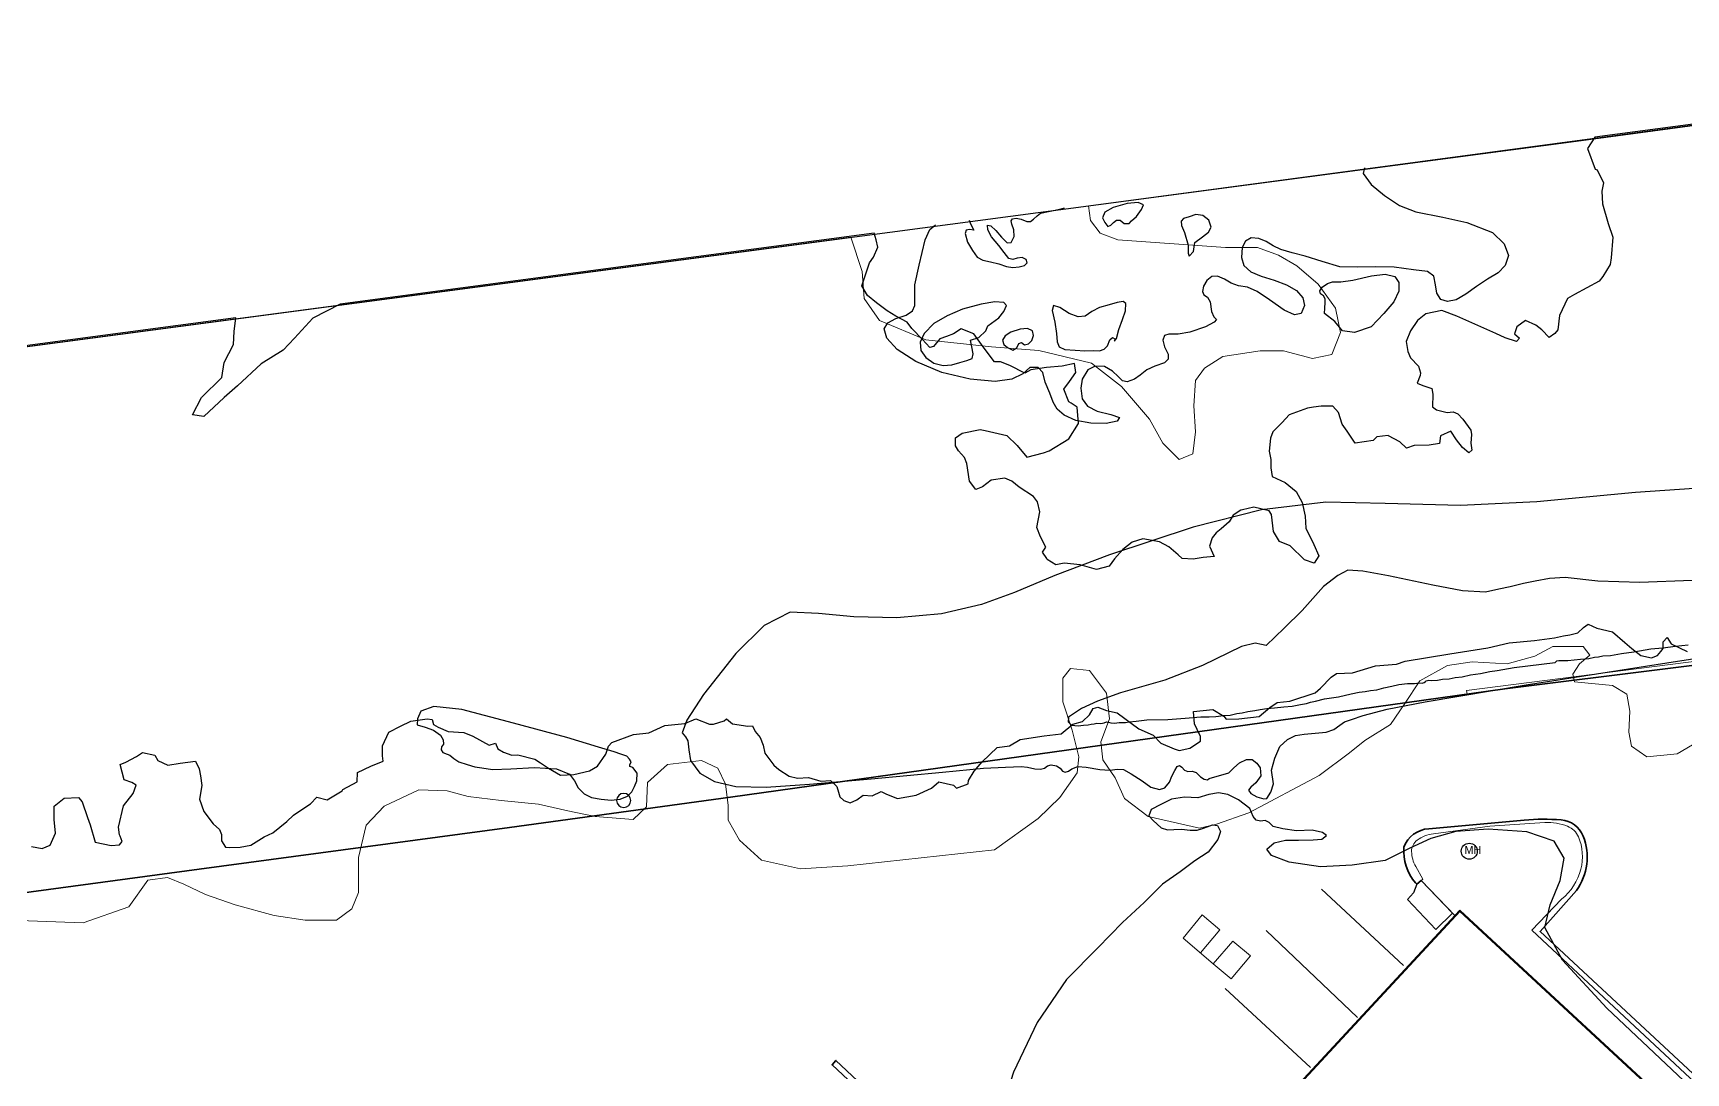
# Model space of a CAD drawing. Header units: metres. Extents: x 1167299 to 1168507, y 308548 to 309729.
# Drawn here: x 1167591.4 to 1167824.2, y 309553.3 to 309699.9 of the extents above; entities that cross this region are included whole.
import ezdxf

# ---------------------------------------------------------------- set-up
doc = ezdxf.new("R2010")
doc.units = ezdxf.units.M
for name, color, linetype in [('340_HVVBN-02_Sauer', 7, 'Continuous'), ('A-OBSTRUCTION', 7, 'Continuous'), ('C-CONC-PAD', 51, 'Continuous'), ('Contour_Line_Intermediate', 8, 'Continuous'), ('U-MANHOLE', 5, 'Continuous')]:
    doc.layers.add(name, color=color, linetype=linetype)
for name, color, linetype, lineweight in [('B-OVERHANG', 3, 'Continuous', 50), ('R-CURB', 6, 'Continuous', 20), ('R-PAVEMARK-LINE', 1, 'Continuous', 20), ('R-ROAD-ASPH', 5, 'Continuous', 35), ('V-VEGETATION', 2, 'Continuous', 20)]:
    doc.layers.add(name, color=color, linetype=linetype, lineweight=lineweight)

# ---------------------------------------------------------------- blocks, each defined once
blk = doc.blocks.new('mh1')
blk.add_circle((0, 0), 1)
blk.add_text('MH', height=1).set_placement((-0.59, -0.33))

msp = doc.modelspace()

# ---------------------------------------------------------------- linework, layer by layer
at = {"layer": '340_HVVBN-02_Sauer'}
msp.add_lwpolyline([(1168201.19, 308819.89), (1168044.25, 308609.22), (1167858.22, 308547.87), (1167714.24, 308568), (1167619.79, 308599.36), (1167425.33, 309042.13), (1167299.92, 309440.53), (1167298.85, 309567.8), (1167316.71, 309584.36), (1167407.81, 309631.47), (1167407.81, 309631.47), (1167808.03, 309684.54), (1167921.69, 309699.85), (1168027.3, 309625.94), (1168114.83, 309675.82)], dxfattribs=at)
at = {"layer": 'A-OBSTRUCTION'}
for points in [[(1167860.71, 309691.72), (1167811.36, 309685.16), (1167810.34, 309683.57), (1167811.43, 309680.66), (1167811.72, 309680.57), (1167812.59, 309678.77), (1167812.36, 309677.59), (1167812.44, 309675.81), (1167813.25, 309673), (1167813.92, 309671.08), (1167813.69, 309668.2), (1167813.55, 309667.24), (1167812.51, 309665.54), (1167811.99, 309664.88), (1167808.5, 309663.03), (1167807.52, 309662.44), (1167806.38, 309660.07), (1167806.14, 309658.05), (1167805.74, 309657.51), (1167804.96, 309656.97), (1167803.92, 309658.05), (1167803.08, 309658.69), (1167801.61, 309659.34), (1167800.38, 309658.45), (1167800.08, 309657.46), (1167800.77, 309656.87), (1167800.33, 309656.38), (1167798.75, 309656.92), (1167797.42, 309657.51), (1167794.07, 309659.04), (1167791.95, 309659.98), (1167789.83, 309660.76), (1167787.57, 309660.27), (1167786.39, 309659.34), (1167785.4, 309657.91), (1167784.81, 309656.38), (1167785.01, 309655), (1167785.4, 309654.11), (1167786.53, 309652.93), (1167786.83, 309652), (1167786.78, 309651.6), (1167786.37, 309650.54), (1167787.16, 309650.2), (1167788.39, 309649.75), (1167788.54, 309648.97), (1167788.49, 309647.19), (1167789.08, 309646.75), (1167790.56, 309646.4), (1167791.4, 309646.5), (1167792.09, 309646.21), (1167792.78, 309645.47), (1167793.52, 309644.43), (1167793.91, 309643.89), (1167794.01, 309643.3), (1167793.91, 309642.07), (1167794.06, 309641.08), (1167793.61, 309640.69), (1167792.73, 309641.48), (1167791.89, 309642.56), (1167791.1, 309643.74), (1167789.62, 309643.1), (1167789.48, 309642.02), (1167788.05, 309641.77), (1167785.93, 309641.73), (1167784.85, 309641.38), (1167783.91, 309642.27), (1167782.33, 309643.1), (1167782.24, 309643.15), (1167780.66, 309642.96), (1167780.17, 309642.46), (1167777.61, 309642.07), (1167776.49, 309643.74), (1167775.77, 309644.73), (1167775.27, 309646.4), (1167774.49, 309647.26), (1167772.81, 309647.29), (1167771.76, 309647.13), (1167770.9, 309647.02), (1167768.34, 309646.08), (1167767.31, 309645), (1167766.03, 309643.67), (1167765.68, 309642.78), (1167765.48, 309640.96), (1167765.73, 309639.78), (1167765.73, 309638.6), (1167765.93, 309637.37), (1167767.76, 309636.55), (1167769.29, 309635.27), (1167770.13, 309633.7), (1167770.57, 309631.78), (1167770.67, 309630.1), (1167771.8, 309627.79), (1167772.49, 309626.21), (1167771.85, 309625.17), (1167770.47, 309625.62), (1167768.45, 309627.59), (1167766.97, 309628.23), (1167766.09, 309629.61), (1167765.84, 309632.02), (1167765.5, 309632.56), (1167763.33, 309633.06), (1167761.75, 309632.66), (1167761.51, 309632.61), (1167760.45, 309631.91), (1167759.86, 309631), (1167758.74, 309629.98), (1167758.05, 309629.42), (1167757.46, 309628.73), (1167757.1, 309627.55), (1167757.76, 309626.1), (1167756.18, 309625.94), (1167754.8, 309625.74), (1167753.26, 309625.84), (1167752.67, 309626.33), (1167751.35, 309627.48), (1167750.04, 309628.17), (1167747.71, 309628.57), (1167746.2, 309628.11), (1167744.89, 309627.09), (1167743.7, 309625.77), (1167742.95, 309624.76), (1167741.17, 309624.26), (1167738.88, 309624.92), (1167736.64, 309625.18), (1167735.46, 309624.95), (1167734.21, 309625.68), (1167734.18, 309625.81), (1167733.57, 309626.73), (1167734.03, 309627.42), (1167733.28, 309628.86), (1167732.75, 309630.17), (1167733.18, 309632.41), (1167732.88, 309633.82), (1167732.32, 309634.54), (1167730.29, 309635.89), (1167729.27, 309636.74), (1167728.25, 309637.14), (1167726.35, 309636.87), (1167725.1, 309635.92), (1167724.18, 309635.56), (1167723.29, 309636.74), (1167722.93, 309639.2), (1167722.6, 309640.06), (1167721.76, 309640.99), (1167721.32, 309641.68), (1167721.32, 309642.82), (1167722.25, 309643.46), (1167724.81, 309644), (1167725.5, 309643.85), (1167728.56, 309643.16), (1167729.98, 309641.73), (1167731.36, 309640.11), (1167733.73, 309640.7), (1167734.52, 309640.99), (1167737.27, 309642.67), (1167738.65, 309644.84), (1167738.46, 309647.15), (1167737.62, 309647.69), (1167737.27, 309647.89), (1167736.59, 309649.66), (1167737.37, 309650.75), (1167738.26, 309652.03), (1167738.06, 309653.31), (1167736.34, 309652.92), (1167734.12, 309652.72), (1167731.91, 309652.42), (1167731.07, 309651.93), (1167728.97, 309653.01), (1167727.66, 309653.54), (1167726.81, 309653.54), (1167725.23, 309655.64), (1167723.88, 309657.48), (1167722.11, 309658.17), (1167721.03, 309657.48), (1167720.04, 309657.09), (1167719.12, 309656.79), (1167718.24, 309655.71), (1167717.71, 309655.54), (1167716.66, 309656.69), (1167715.18, 309658.24), (1167714.49, 309659.12), (1167712.93, 309659.95), (1167711.68, 309660.7), (1167710.21, 309661.82), (1167708.92, 309662.87), (1167708.14, 309664.22), (1167709.22, 309667.47), (1167709.76, 309668.26), (1167710.39, 309669.7), (1167710.16, 309670.72), (1167709.87, 309671.67), (1167634.65, 309661.67), (1167630.8, 309659.69), (1167628.19, 309656.88), (1167626.61, 309655.15), (1167623.51, 309653.23), (1167620.16, 309650.13), (1167618.29, 309648.5), (1167615.43, 309645.84), (1167613.86, 309646.04), (1167615.09, 309648.5), (1167617.99, 309651.31), (1167618.29, 309653.43), (1167619.62, 309655.99), (1167619.72, 309657.81), (1167619.92, 309659.71), (1167408.32, 309631.58)], [(1167591.15, 309585.24), (1167592.67, 309584.98), (1167593.81, 309585.44), (1167594.54, 309587.11), (1167594.37, 309589.05), (1167594.37, 309590.92), (1167595.75, 309592.07), (1167597.79, 309592.17), (1167598.31, 309591.54), (1167599.07, 309589.34), (1167599.43, 309588.29), (1167600.14, 309585.86), (1167602.37, 309585.37), (1167603.55, 309585.47), (1167603.91, 309585.93), (1167603.65, 309586.72), (1167603.55, 309586.91), (1167603.43, 309587.96), (1167604.12, 309590.97), (1167605.5, 309592.69), (1167605.89, 309593.88), (1167605.3, 309594.27), (1167604.22, 309594.66), (1167603.67, 309596.78), (1167604.46, 309597.13), (1167605.94, 309597.91), (1167606.78, 309598.51), (1167608.55, 309598.11), (1167608.94, 309597.37), (1167610.37, 309596.68), (1167612.1, 309596.98), (1167614.26, 309597.27), (1167614.76, 309596.19), (1167614.95, 309595.21), (1167615.15, 309593.83), (1167614.81, 309591.9), (1167615.45, 309590.18), (1167616.73, 309588.46), (1167617.66, 309587.62), (1167617.91, 309586.93), (1167617.91, 309586.04), (1167618.5, 309585.16), (1167618.99, 309585.11), (1167620.57, 309585.16), (1167622.05, 309585.45), (1167623.92, 309586.59), (1167625.15, 309587.18), (1167627.15, 309588.75), (1167628.08, 309589.64), (1167629.36, 309590.57), (1167630.45, 309591.26), (1167631.33, 309592.2), (1167632.81, 309591.81), (1167634.93, 309593.09), (1167635.03, 309593.28), (1167637.05, 309594.37), (1167637.1, 309595.65), (1167638.97, 309596.54), (1167640.69, 309597.27), (1167640.59, 309598.01), (1167640.59, 309599.44), (1167641.48, 309601.36), (1167643.16, 309602.2), (1167644.58, 309602.89), (1167646.9, 309603.23), (1167647.59, 309603.14), (1167647.79, 309602.45), (1167648.43, 309602.05), (1167649.85, 309601.46), (1167652.07, 309601.31), (1167653.35, 309600.77), (1167655.64, 309599.54), (1167656.53, 309599.79), (1167656.87, 309599), (1167657.66, 309598.55), (1167658.84, 309598.11), (1167659.68, 309598.16), (1167662.05, 309597.57), (1167662.88, 309597.03), (1167663.97, 309596.29), (1167665.69, 309595.3), (1167667.56, 309595.4), (1167669.78, 309595.89), (1167670.91, 309596.58), (1167672.05, 309598.26), (1167672.44, 309599.39), (1167672.93, 309599.88), (1167675.96, 309601.02), (1167678.13, 309601.26), (1167680.35, 309602.3), (1167683.2, 309602.59), (1167684.73, 309603.23), (1167686.65, 309602.5), (1167687.24, 309602.5), (1167688.72, 309602.94), (1167689.06, 309603.23), (1167689.9, 309602.54), (1167692.07, 309602.2), (1167692.71, 309602.25), (1167693.1, 309601.46), (1167693.79, 309600.62), (1167694.24, 309599.54), (1167694.48, 309598.41), (1167695.71, 309596.68), (1167696.45, 309596.09), (1167697.88, 309595.16), (1167699.06, 309594.86), (1167700.59, 309594.96), (1167702.36, 309594.47), (1167703.69, 309594.52), (1167704.58, 309593.68), (1167704.83, 309592.89), (1167705.02, 309592.25), (1167705.57, 309591.71), (1167706.5, 309591.41), (1167707.44, 309591.81), (1167708.32, 309592.5), (1167709.56, 309592.4), (1167710.84, 309592.99), (1167711.62, 309592.64), (1167713.15, 309592), (1167715.76, 309592.5), (1167717.93, 309593.48), (1167718.96, 309594.37), (1167721.03, 309593.88), (1167721.48, 309593.48), (1167723.1, 309594.07), (1167723.15, 309594.56), (1167723.94, 309595.85), (1167725.07, 309597.18), (1167727.19, 309599.2), (1167728.91, 309599.44), (1167730.44, 309600.33), (1167733.79, 309600.82), (1167736.2, 309601.12), (1167737.83, 309602.5), (1167739.21, 309602.84), (1167740.19, 309603.78), (1167740.69, 309604.71), (1167741.38, 309604.86), (1167742.58, 309604.42), (1167744.11, 309604.07), (1167747.12, 309601.81), (1167749.18, 309600.92), (1167750.22, 309599.79), (1167752.14, 309599), (1167752.83, 309598.75), (1167754.31, 309599.1), (1167755.83, 309600.08), (1167755.83, 309600.72), (1167755.34, 309601.71), (1167755, 309602.54), (1167754.85, 309604.27), (1167757.56, 309604.56), (1167759.13, 309603.63), (1167759.43, 309603.19), (1167761.23, 309603.23), (1167764.08, 309603.58), (1167765.61, 309604.81), (1167766.65, 309605.55), (1167768.42, 309605.7), (1167771.97, 309606.88), (1167772.75, 309607.57), (1167774.23, 309609.1), (1167774.97, 309609.64), (1167777.24, 309609.69), (1167780.49, 309610.72), (1167783.44, 309610.92), (1167784.65, 309611.36), (1167790.96, 309612.4), (1167796.28, 309613.23), (1167799.33, 309613.92), (1167802.88, 309614.27), (1167805.68, 309614.66), (1167806.96, 309614.91), (1167807.83, 309615.06), (1167808.96, 309615.35), (1167809.8, 309616.09), (1167810.44, 309616.58), (1167811.67, 309615.99), (1167813.84, 309615.5), (1167815.61, 309613.97), (1167816.59, 309613.14), (1167817.83, 309612.15), (1167819.35, 309611.81), (1167820.19, 309612.15), (1167820.68, 309612.74), (1167820.98, 309613.14), (1167820.98, 309614.07), (1167821.57, 309614.71), (1167822.11, 309613.82), (1167824.38, 309612.74)], [(1168164.56, 309556.91), (1168002.26, 309381.73), (1167792.37, 309576.19), (1167600.26, 309368.85), (1167805.21, 309178.96)]]:
    msp.add_lwpolyline(points, dxfattribs=at)
at = {"layer": 'B-OVERHANG'}
msp.add_lwpolyline([(1168164.56, 309556.91), (1168002.26, 309381.73), (1167792.37, 309576.19), (1167600.26, 309368.85), (1167805.21, 309178.96)], dxfattribs=at)
at = {"layer": 'C-CONC-PAD'}
msp.add_lwpolyline([(1167674.58, 309592.73, 1), (1167674.58, 309590.74), (1167674.58, 309590.74, 1), (1167674.58, 309592.73)], format="xyb", close=True, dxfattribs=at)
msp.add_lwpolyline([(1167786.9, 309580.44), (1167786.28, 309579.94), (1167785.82, 309578.73), (1167784.97, 309577.8), (1167788.98, 309573.57), (1167791.33, 309575.83), (1167786.9, 309580.44)], close=True, dxfattribs=at)
at = {"layer": 'Contour_Line_Intermediate'}
for points, elevation in [([(1167778.95, 309680.88), (1167778.72, 309680.05), (1167779.86, 309678.51), (1167781.76, 309676.98), (1167783.84, 309675.55), (1167786.16, 309674.66), (1167789.96, 309673.9), (1167793.34, 309673.15), (1167796.94, 309671.77), (1167798.59, 309670.17), (1167799.19, 309668.49), (1167798.73, 309667.12), (1167797.78, 309666.09), (1167796.27, 309665.17), (1167794.71, 309664.15), (1167793.2, 309663.07), (1167791.85, 309662.28), (1167790.64, 309662.01), (1167789.69, 309662.33), (1167789.14, 309663.21), (1167788.93, 309664.38), (1167788.71, 309665.59), (1167787.79, 309666.28), (1167785.85, 309666.51), (1167783.1, 309666.88), (1167780.49, 309666.9), (1167777.94, 309666.89), (1167775.44, 309666.91), (1167772.98, 309667.67), (1167770.57, 309668.41), (1167768.72, 309668.91), (1167767.16, 309669.34), (1167766.08, 309669.85), (1167765.06, 309670.5), (1167764.03, 309670.9), (1167762.97, 309670.98), (1167762.15, 309670.54), (1167761.69, 309669.66), (1167761.6, 309668.23), (1167761.95, 309667.1), (1167762.9, 309666.2), (1167764.39, 309665.59), (1167766.21, 309665.03), (1167767.93, 309664.39), (1167769.34, 309663.6), (1167770.22, 309662.56), (1167770.46, 309661.45), (1167770.01, 309660.35), (1167769.06, 309660.13), (1167767.6, 309660.79), (1167765.57, 309662.26), (1167763.81, 309663.44), (1167762.45, 309664.03), (1167761.17, 309664.25), (1167760.17, 309664.59), (1167759.22, 309665.19), (1167758.23, 309665.62), (1167757.42, 309665.56), (1167756.74, 309665.01), (1167756.27, 309664.17), (1167756.11, 309663.42), (1167756.31, 309662.99), (1167756.8, 309662.63), (1167757.18, 309661.96), (1167757.37, 309660.64), (1167757.69, 309659.88), (1167758.09, 309659.51), (1167757.74, 309659.14), (1167756.53, 309658.47), (1167754.31, 309657.7), (1167752.68, 309657.43), (1167751.36, 309657.44), (1167750.74, 309657.22), (1167750.54, 309656.56), (1167750.77, 309655.63), (1167751.26, 309654.62), (1167751.29, 309653.91), (1167750.74, 309653.37), (1167749.4, 309652.94), (1167748.29, 309652.38), (1167747.33, 309651.66), (1167746.51, 309651.07), (1167745.5, 309650.69), (1167744.82, 309650.86), (1167744.23, 309651.46), (1167743.45, 309652.22), (1167742.32, 309652.85), (1167741, 309652.92), (1167739.96, 309652.4), (1167739.18, 309651.11), (1167738.96, 309649.8), (1167739.15, 309648.33), (1167739.92, 309647.3), (1167741.27, 309646.59), (1167743.18, 309646.13), (1167744.4, 309645.67), (1167744.1, 309645.19), (1167742.55, 309644.86), (1167740.4, 309644.88), (1167738.26, 309645.28), (1167736.61, 309646), (1167735.66, 309646.85), (1167735.09, 309647.86), (1167734.61, 309649.1), (1167733.97, 309650.65), (1167733.61, 309652.05), (1167732.94, 309652.74), (1167731.79, 309652.75), (1167730.78, 309651.83), (1167729.27, 309651.11), (1167726.9, 309650.75), (1167723.36, 309651.07), (1167719.37, 309652.04), (1167715.72, 309653.56), (1167713.1, 309655.28), (1167711.66, 309656.88), (1167711.27, 309658.16), (1167711.79, 309659.03), (1167712.9, 309659.62), (1167714.36, 309660.11), (1167715.28, 309660.73), (1167715.6, 309661.48), (1167715.57, 309662.6), (1167715.6, 309664.37), (1167716.2, 309667.14), (1167717.03, 309670.71), (1167717.7, 309672.18), (1167718.49, 309672.83)], 74.98), ([(1167723.22, 309673.47), (1167723.46, 309672.86), (1167723.92, 309672.06), (1167723.31, 309672.17), (1167722.83, 309672.09), (1167722.68, 309671.6), (1167723.02, 309670.39), (1167723.69, 309669.21), (1167724.37, 309668.26), (1167725.15, 309667.84), (1167726.24, 309667.6), (1167727.41, 309667.33), (1167728.51, 309666.98), (1167729.37, 309666.84), (1167730.27, 309666.92), (1167731.05, 309667.12), (1167731.4, 309667.49), (1167731.28, 309667.93), (1167730.71, 309668.23), (1167730.01, 309668.13), (1167729.37, 309667.97), (1167728.84, 309668.11), (1167728.17, 309668.95), (1167727.41, 309669.92), (1167726.39, 309671.16), (1167725.89, 309672.14), (1167725.83, 309672.77), (1167726.31, 309672.7), (1167726.99, 309672.01), (1167727.79, 309671.09), (1167728.59, 309670.3), (1167729.18, 309670.33), (1167729.56, 309671.18), (1167729.51, 309672.15), (1167729.25, 309672.93), (1167729.14, 309673.39), (1167729.34, 309673.69), (1167729.85, 309673.76), (1167730.55, 309673.62), (1167731.37, 309673.31), (1167731.9, 309673.32), (1167732.28, 309673.65), (1167732.8, 309674.08), (1167733.3, 309674.47), (1167736.02, 309675.06), (1167736.69, 309675.25)], 74.98), ([(1167831.57, 309636.09), (1167817.11, 309635.1), (1167803.2, 309633.82), (1167792.45, 309633.27), (1167781.83, 309633.57), (1167773.49, 309633.75), (1167764.41, 309632.68), (1167754.8, 309630.24), (1167743.02, 309626.33), (1167735.33, 309623.42), (1167729.65, 309621.03), (1167725, 309619.33), (1167719.34, 309618.04), (1167713.03, 309617.44), (1167706.98, 309617.59), (1167702.04, 309618.09), (1167698.02, 309618.25), (1167694.38, 309616.36), (1167690.37, 309612.43), (1167685.83, 309606.68), (1167683.46, 309603.06), (1167682.8, 309601.24), (1167683.3, 309600.71), (1167683.62, 309600.11), (1167683.75, 309598.87), (1167683.97, 309597.35), (1167685.29, 309595.56), (1167687.39, 309594.4), (1167690.36, 309593.71), (1167694.63, 309593.61), (1167700.76, 309594.03), (1167709.46, 309594.77), (1167719.48, 309595.7), (1167725.28, 309596.26), (1167728.35, 309596.42), (1167729.5, 309596.47), (1167730.57, 309596.52), (1167731.48, 309596.44), (1167732.5, 309596.18), (1167733.27, 309596.12), (1167733.85, 309596.27), (1167734.28, 309596.62), (1167734.8, 309596.76), (1167735.53, 309596.6), (1167736.04, 309596.26), (1167736.41, 309595.87), (1167736.77, 309595.72), (1167737.23, 309595.85), (1167737.72, 309596.19), (1167738.55, 309596.5), (1167739.74, 309596.44), (1167741.67, 309596.08), (1167743.06, 309596), (1167744.12, 309596.15), (1167744.97, 309596.07), (1167746.08, 309595.47), (1167747.63, 309594.51), (1167748.83, 309593.6), (1167750.07, 309593.26), (1167750.78, 309593.49), (1167751.48, 309594.31), (1167751.79, 309595.14), (1167752.23, 309595.94), (1167752.56, 309596.53), (1167752.89, 309596.66), (1167753.18, 309596.43), (1167753.56, 309595.99), (1167754.03, 309595.83), (1167754.67, 309595.85), (1167755.23, 309595.65), (1167755.84, 309595.08), (1167756.35, 309594.71), (1167756.8, 309594.63), (1167757.07, 309594.83), (1167759.84, 309595.61), (1167760.52, 309596.31), (1167761.34, 309597.04), (1167762.33, 309597.49), (1167763.1, 309597.51), (1167763.77, 309597), (1167764.23, 309596.34), (1167764.34, 309595.18), (1167763.62, 309594.2), (1167762.92, 309593.61), (1167762.6, 309593.19), (1167762.94, 309592.73), (1167763.75, 309592.23), (1167764.74, 309591.96), (1167765.16, 309592.03), (1167765.74, 309592.88), (1167765.74, 309592.88), (1167766.11, 309594.08), (1167765.84, 309596.02), (1167766.29, 309597.68), (1167767.02, 309599.31), (1167768.06, 309600.31), (1167769.2, 309600.88), (1167770.44, 309601.07), (1167771.96, 309601.22), (1167773.52, 309601.36), (1167774.63, 309601.73), (1167775.44, 309602.34), (1167776.1, 309602.79), (1167777.12, 309603.16), (1167778.75, 309603.71), (1167782.1, 309604.57), (1167787.46, 309605.61), (1167801.7, 309608.03), (1167823.04, 309611.35), (1167856.37, 309616.43)], 75.29), ([(1167825.1, 309622.71), (1167817.7, 309622.43), (1167811.79, 309622.61), (1167807.19, 309623.16), (1167804.97, 309623.01), (1167802.99, 309622.65), (1167801.34, 309622.28), (1167799.47, 309621.83), (1167797.86, 309621.51), (1167795.98, 309621.09), (1167792.72, 309621.26), (1167788.55, 309622.05), (1167782.31, 309623.39), (1167778.7, 309624.02), (1167776.56, 309624.16), (1167775.15, 309623.42), (1167773.13, 309621.89), (1167770.13, 309618.49), (1167767.6, 309616), (1167765.1, 309613.54), (1167764.43, 309613.69), (1167763.52, 309613.89), (1167761.59, 309613.4), (1167756.1, 309610.73), (1167750.81, 309608.68), (1167744.57, 309606.89), (1167741.31, 309605.72), (1167739.06, 309604.69), (1167737.24, 309603.46), (1167737.21, 309602.79), (1167737.64, 309602.35), (1167738.59, 309602.26), (1167739.37, 309602.33), (1167740, 309602.37), (1167740.42, 309602.5), (1167740.84, 309602.52), (1167741.24, 309602.61), (1167741.8, 309602.58), (1167742.28, 309602.68), (1167742.57, 309602.79), (1167742.86, 309602.76), (1167743.18, 309602.66), (1167743.73, 309602.62), (1167744.37, 309602.71), (1167744.87, 309602.72), (1167745.25, 309602.71), (1167745.79, 309602.8), (1167746.75, 309602.92), (1167748.27, 309603.09), (1167751.23, 309603.12), (1167753.66, 309603.32), (1167755.88, 309603.49), (1167757.04, 309603.53), (1167757.99, 309603.56), (1167759.07, 309603.72), (1167759.99, 309603.76), (1167760.93, 309603.97), (1167761.71, 309604.06), (1167762.51, 309604.26), (1167763.48, 309604.4), (1167764.21, 309604.56), (1167765.15, 309604.7), (1167766.23, 309604.77), (1167767.55, 309604.93), (1167768.76, 309605.01), (1167769.9, 309605.24), (1167770.78, 309605.38), (1167771.32, 309605.58), (1167772.04, 309605.71), (1167773.29, 309606.05), (1167775.25, 309606.35), (1167777.04, 309606.74), (1167778.19, 309607), (1167779.03, 309607.07), (1167779.79, 309607.23), (1167780.66, 309607.34), (1167781.63, 309607.61), (1167782.76, 309607.84), (1167783.75, 309608.08), (1167785, 309608.21), (1167785.95, 309608.22), (1167786.65, 309608.28), (1167787.06, 309608.27), (1167787.33, 309608.34), (1167787.5, 309608.48), (1167787.6, 309608.58), (1167787.99, 309608.7), (1167788.41, 309608.64), (1167789.2, 309608.69), (1167789.91, 309608.8), (1167790.85, 309608.88), (1167791.68, 309609.05), (1167792.68, 309609.14), (1167793.88, 309609.42), (1167795.29, 309609.62), (1167796.6, 309609.89), (1167797.61, 309610.03), (1167800.03, 309610.48), (1167805.78, 309611.15), (1167805.78, 309611.15), (1167806, 309611.41), (1167806.29, 309611.43), (1167807.58, 309611.46), (1167809.34, 309611.65), (1167810.55, 309611.73), (1167811.35, 309611.9), (1167811.89, 309611.97), (1167812.5, 309612.09), (1167813.56, 309612.16), (1167815.14, 309612.44), (1167816.89, 309612.66), (1167819.28, 309613.09), (1167820.94, 309613.25), (1167822.73, 309613.49), (1167824.5, 309613.67)], 75.59), ([(1167777.5, 309603.84), (1167777.5, 309603.84)], 75.29), ([(1167782.67, 309604.93), (1167782.67, 309604.93)], 75.29), ([(1167826.4, 309549.87), (1167813.07, 309562.48), (1167806.84, 309569.24), (1167804.31, 309573.81), (1167805.08, 309577.04), (1167806.48, 309580.45), (1167807.04, 309583.61), (1167805.64, 309585.98), (1167801.8, 309587.32), (1167796.37, 309587.67), (1167791.78, 309587.34), (1167788.29, 309586.35), (1167785.3, 309585.03), (1167781.86, 309583.27), (1167777.2, 309582.6), (1167772.72, 309582.36), (1167768.32, 309583.05), (1167765.81, 309583.98), (1167765.19, 309584.87), (1167766.2, 309585.77), (1167767.8, 309586.12), (1167769.63, 309586.12), (1167771.69, 309586.18), (1167772.91, 309586.27), (1167773.56, 309586.79), (1167772.99, 309587.2), (1167771.54, 309587.54), (1167769.35, 309587.44), (1167767.43, 309587.71), (1167766.04, 309588.04), (1167765.5, 309588.62), (1167764.93, 309588.91), (1167764.26, 309588.83), (1167763.69, 309588.94), (1167763.25, 309589.49), (1167762.79, 309590.61), (1167761.2, 309591.83), (1167759.7, 309592.56), (1167758.37, 309592.82), (1167756.99, 309592.55), (1167755.43, 309592.11), (1167753.59, 309592.18), (1167751.75, 309591.9), (1167750.23, 309591.16), (1167748.86, 309590.44), (1167748.54, 309589.55), (1167749.17, 309588.89), (1167750.28, 309587.88), (1167751.18, 309587.58), (1167752.09, 309587.62), (1167753.16, 309587.7), (1167754.39, 309587.55), (1167755.34, 309587.54), (1167756.12, 309587.78), (1167756.78, 309588.01), (1167757.5, 309588.29), (1167758.24, 309588.21), (1167758.66, 309587.38), (1167758.28, 309586.23), (1167756.93, 309584.44), (1167755.04, 309583.21), (1167752.97, 309581.67), (1167750.49, 309579.96), (1167747.88, 309577.35), (1167744.84, 309574.55), (1167741.37, 309570.99), (1167736.96, 309566.5), (1167732.83, 309560.46), (1167729.48, 309553.46), (1167726.99, 309545.65)], 75.29), ([(1167810.94, 309564.72), (1167810.94, 309564.72)], 75.29)]:
    msp.add_lwpolyline(points, dxfattribs=dict(at, elevation=elevation))
for points, elevation in [([(1167745.8, 309673), (1167746.13, 309673.41), (1167746.83, 309674), (1167747.5, 309674.97), (1167747.82, 309675.66), (1167747.05, 309675.97), (1167745.48, 309675.82), (1167743.51, 309675.29), (1167742.35, 309674.6), (1167742.03, 309673.82), (1167742.35, 309673.16), (1167742.77, 309672.6), (1167743.21, 309672.77), (1167743.59, 309673.15), (1167744.01, 309673.48), (1167744.53, 309673.47), (1167744.79, 309673.24), (1167745.07, 309673), (1167745.8, 309673)], 74.98), ([(1167754.23, 309668.44), (1167754.84, 309669.06), (1167755.04, 309670.32), (1167756.09, 309671.14), (1167756.96, 309671.81), (1167757.31, 309672.52), (1167757, 309673.5), (1167756.14, 309674.13), (1167755.19, 309674.28), (1167754.25, 309673.98), (1167753.43, 309673.71), (1167753.11, 309673.37), (1167753.17, 309672.76), (1167753.58, 309671.73), (1167754.08, 309669.98), (1167754.11, 309668.86), (1167754.23, 309668.44)], 74.98), ([(1167775.82, 309657.89), (1167774.74, 309659.2), (1167773.31, 309660.34), (1167773.34, 309661.11), (1167773.4, 309661.88), (1167773.41, 309662.41), (1167773.15, 309662.81), (1167772.72, 309663.11), (1167772.64, 309663.52), (1167772.95, 309664.04), (1167773.7, 309664.58), (1167774.42, 309664.78), (1167775.61, 309664.82), (1167777.3, 309665.05), (1167779.91, 309665.65), (1167781.83, 309665.86), (1167783.19, 309665.56), (1167783.78, 309664.71), (1167783.76, 309663.49), (1167783.08, 309661.98), (1167781.64, 309660.34), (1167779.89, 309658.44), (1167777.5, 309657.64), (1167775.82, 309657.89)], 74.98), ([(1167725.58, 309657.89), (1167725.85, 309658.6), (1167727.4, 309659.71), (1167728.12, 309660.63), (1167728.51, 309661.48), (1167728.11, 309661.9), (1167726.86, 309661.97), (1167724.93, 309661.64), (1167722.31, 309660.95), (1167720.13, 309660.03), (1167718.28, 309658.91), (1167716.92, 309657.53), (1167716.34, 309656.28), (1167716.44, 309655.11), (1167717.16, 309654.12), (1167718.28, 309653.36), (1167719.6, 309653.01), (1167720.81, 309653.13), (1167721.92, 309653.44), (1167722.9, 309653.71), (1167723.67, 309653.99), (1167723.81, 309654.64), (1167723.63, 309655.63), (1167723.44, 309656.56), (1167724.61, 309656.96), (1167725.58, 309657.89)], 74.98), ([(1167743.77, 309656.79), (1167743.72, 309656.44), (1167743.99, 309656.81), (1167744.34, 309658.08), (1167744.85, 309659.49), (1167745.24, 309660.72), (1167745.32, 309661.74), (1167744.93, 309662.03), (1167744.11, 309661.89), (1167742.98, 309661.56), (1167741.58, 309661.17), (1167740.54, 309660.62), (1167739.57, 309659.95), (1167738.59, 309659.85), (1167737.34, 309660.32), (1167736.02, 309661.19), (1167735.14, 309661.45), (1167734.95, 309660.77), (1167735.3, 309659.11), (1167735.53, 309657.54), (1167735.62, 309656.34), (1167735.94, 309655.66), (1167736.74, 309655.29), (1167738.17, 309655.18), (1167739.53, 309655.09), (1167740.72, 309655.14), (1167741.6, 309655.07), (1167742.25, 309655.31), (1167742.71, 309655.78), (1167743.05, 309656.64), (1167743.41, 309656.95), (1167743.77, 309656.79)], 74.98), ([(1167730.24, 309656.1), (1167730.59, 309656.26), (1167731.04, 309655.91), (1167731.6, 309656.08), (1167732.08, 309656.52), (1167732.32, 309657.22), (1167732.15, 309657.89), (1167731.45, 309658.21), (1167730.42, 309658.15), (1167729.13, 309657.71), (1167728.29, 309657.17), (1167727.93, 309656.56), (1167728.12, 309655.98), (1167728.66, 309655.53), (1167729.39, 309655.17), (1167729.94, 309655.48), (1167730.24, 309656.1)], 74.98), ([(1167675.86, 309596.39), (1167675.44, 309596.51), (1167675.44, 309596.77), (1167675.64, 309597.19), (1167675.41, 309597.54), (1167675.01, 309597.98), (1167674.19, 309598.24), (1167673.23, 309598.57), (1167671.05, 309599.25), (1167666.56, 309600.58), (1167659.07, 309602.62), (1167651.77, 309604.55), (1167647.82, 309604.98), (1167646.01, 309604.29), (1167645.51, 309603.23), (1167645.47, 309602.39), (1167646.62, 309602.08), (1167647.79, 309601.62), (1167648.79, 309600.94), (1167649.13, 309600.26), (1167649.2, 309599.66), (1167648.9, 309599.28), (1167648.87, 309598.88), (1167649.08, 309598.51), (1167649.72, 309598.26), (1167650.11, 309598.09), (1167650.67, 309597.65), (1167651.34, 309597.15), (1167652.52, 309596.82), (1167653.59, 309596.49), (1167654.6, 309596.32), (1167656.1, 309596.11), (1167658.66, 309596.21), (1167662.03, 309596.38), (1167665.13, 309596.19), (1167666.93, 309595.44), (1167667.67, 309594.49), (1167668.15, 309593.53), (1167669, 309592.65), (1167670.02, 309592.16), (1167671.39, 309591.93), (1167672.8, 309591.78), (1167674.09, 309591.92), (1167675.1, 309592.33), (1167675.74, 309592.96), (1167676.1, 309593.71), (1167676.42, 309594.5), (1167676.47, 309595.57), (1167675.86, 309596.39)], 75.29)]:
    msp.add_lwpolyline(points, close=True, dxfattribs=dict(at, elevation=elevation))
at = {"layer": 'R-CURB'}
msp.add_lwpolyline([(1167873.9, 309617.3), (1167855.44, 309615.18), (1167793.31, 309607.22), (1167793.38, 309606.72), (1167798.69, 309607.47), (1167867.59, 309616.07), (1167873.9, 309616.64), (1167873.9, 309617.3)], close=True, dxfattribs=at)
msp.add_lwpolyline([(1167829.87, 309548.88), (1167803.66, 309573.26), (1167808.78, 309579.05, 0.258194), (1167809.73, 309586.7), (1167809.73, 309586.7, 0.285406), (1167806.62, 309588.99), (1167806.62, 309588.99, 0.041735), (1167801.42, 309588.96), (1167787.98, 309587.75, 0.293883), (1167784.48, 309585.15), (1167784.48, 309585.15, 0.20013), (1167786.1, 309580.12), (1167786.28, 309579.94), (1167787.15, 309580.64), (1167786.14, 309582.42, -0.125837), (1167785.56, 309584.55), (1167785.56, 309584.55, -0.243817), (1167786.35, 309586.14), (1167786.35, 309586.14, -0.124322), (1167788.64, 309587.05), (1167796.6, 309588.11), (1167804.35, 309588.61, -0.112164), (1167807.53, 309588.1), (1167807.53, 309588.1, -0.19819), (1167809.06, 309586.61), (1167809.06, 309586.61, -0.167199), (1167809.4, 309582.05), (1167809.4, 309582.05, -0.157066), (1167806.7, 309577.81), (1167802.5, 309573.46), (1167816.24, 309560.61), (1167841.08, 309537.41)], format="xyb", dxfattribs=at)
at = {"layer": 'R-PAVEMARK-LINE'}
for points in [[(1167784.42, 309568.47), (1167772.86, 309579.24)], [(1167760.16, 309566.61), (1167762.86, 309569.86), (1167760.38, 309571.91), (1167757.63, 309568.73), (1167753.39, 309572.35), (1167756.04, 309575.61), (1167758.53, 309573.48), (1167755.82, 309570.27)], [(1167777.94, 309561.17), (1167765.08, 309573.42)], [(1167757.63, 309568.73), (1167760.16, 309566.61)], [(1167771.34, 309554.13), (1167759.31, 309565.23)]]:
    msp.add_lwpolyline(points, dxfattribs=at)
at = {"layer": 'R-ROAD-ASPH'}
for points in [[(1167563.91, 309575.21), (1167614.79, 309582.07), (1167658.51, 309587.91), (1167689.64, 309592.18), (1167798.69, 309607.47), (1167867.59, 309616.07), (1167886.68, 309617.8, -0.185068), (1167943.85, 309601.65), (1168013.5, 309541.4), (1168032.58, 309561.88), (1168094.81, 309626.22, 0.35534)], [(1167757.2, 309538.24), (1167791.68, 309575.46), (1167786.9, 309580.44), (1167786.28, 309579.94), (1167786.1, 309580.12, -0.20013), (1167784.48, 309585.15), (1167784.48, 309585.15, -0.293883), (1167787.98, 309587.75), (1167801.42, 309588.96, -0.041735), (1167806.62, 309588.99), (1167806.62, 309588.99, -0.285406), (1167809.73, 309586.7), (1167809.73, 309586.7, -0.258194), (1167808.78, 309579.05), (1167803.66, 309573.26), (1167829.87, 309548.88)]]:
    msp.add_lwpolyline(points, format="xyb", dxfattribs=at)
msp.add_lwpolyline([(1167712.31, 309546.65), (1167703.92, 309554.48), (1167704.46, 309555.11), (1167741.02, 309520.78)], dxfattribs=at)
at = {"layer": 'V-VEGETATION'}
for points in [[(1167861.94, 309691.81), (1167740.04, 309675.53), (1167740.35, 309673.46), (1167741.71, 309671.68), (1167744.17, 309670.74), (1167759.36, 309669.63), (1167763.84, 309669.63), (1167766.83, 309668.55), (1167769.42, 309667.05), (1167772.41, 309664.47), (1167774.85, 309661.07), (1167775.53, 309657.68), (1167774.31, 309654.55), (1167771.59, 309654.01), (1167767.51, 309655.1), (1167764.25, 309655.1), (1167758.95, 309654.28), (1167756.37, 309652.65), (1167755.14, 309650.89), (1167754.87, 309647.35), (1167755.14, 309643.69), (1167754.74, 309640.56), (1167752.83, 309639.75), (1167750.52, 309642.06), (1167748.62, 309645.45), (1167744.68, 309650.07), (1167740.46, 309653.33), (1167733.05, 309655.12), (1167726.39, 309655.66), (1167717.14, 309656.61), (1167710.62, 309659.33), (1167708.44, 309662.45), (1167708.17, 309666.26), (1167706.56, 309671.09), (1167407.81, 309631.47)], [(1167588.27, 309574.87), (1167592.02, 309574.74), (1167598.44, 309574.47), (1167604.86, 309576.74), (1167607.53, 309580.49), (1167610.34, 309580.89), (1167612.61, 309579.95), (1167615.69, 309578.48), (1167619.83, 309577.01), (1167625.32, 309575.54), (1167629.73, 309574.87), (1167634.14, 309574.87), (1167636.28, 309576.48), (1167637.22, 309578.75), (1167637.22, 309583.69), (1167638.29, 309588.24), (1167640.83, 309590.91), (1167645.71, 309593.21), (1167649.72, 309593.08), (1167652.66, 309592.28), (1167657.34, 309591.74), (1167662.56, 309591.21), (1167666.7, 309590.27), (1167670.58, 309589.47), (1167675.93, 309589.07), (1167677.81, 309590.81), (1167677.94, 309594.28), (1167680.75, 309596.82), (1167685.56, 309597.36), (1167687.84, 309596.29), (1167688.91, 309594.01), (1167689.31, 309591.07), (1167689.31, 309588.94), (1167690.91, 309586.13), (1167693.99, 309583.32), (1167699.47, 309582.12), (1167706.16, 309582.52), (1167726.8, 309584.78), (1167732.96, 309589.19), (1167736.03, 309592.13), (1167738.44, 309595.6), (1167738.71, 309597.88), (1167737.77, 309601.62), (1167736.43, 309605.63), (1167736.43, 309608.97), (1167737.5, 309610.31), (1167740.18, 309610.04), (1167742.58, 309606.83), (1167742.99, 309603.22), (1167741.78, 309600.01), (1167742.05, 309597.47), (1167743.79, 309594.93), (1167745.13, 309591.99), (1167748.47, 309589.45), (1167755.69, 309587.85), (1167758.1, 309588.39), (1167762.65, 309589.99), (1167772.55, 309595.23), (1167776.83, 309598.43), (1167778.97, 309600.17), (1167782.58, 309602.44), (1167784.59, 309605.38), (1167786.73, 309608.59), (1167790.61, 309610.73), (1167794.09, 309611.27), (1167799.03, 309611), (1167802.91, 309612.07), (1167805.45, 309613.4), (1167809.73, 309613.4), (1167810.67, 309612.2), (1167809.2, 309611), (1167808.26, 309609.53), (1167808.53, 309608.46), (1167813.88, 309607.92), (1167815.89, 309606.72), (1167816.29, 309604.31), (1167816.15, 309601.37), (1167816.55, 309599.37), (1167818.69, 309597.9), (1167822.97, 309598.3), (1167828.64, 309601.65)]]:
    msp.add_lwpolyline(points, dxfattribs=at)

# ---------------------------------------------------------------- block references
at = {"layer": 'U-MANHOLE', "xscale": 1.127413011539172, "yscale": 1.127413011539172, "zscale": 1.127413011539172}
msp.add_blockref('mh1', (1167793.69, 309584.58, 214.22), dxfattribs=at)

doc.saveas('drawing.dxf')
